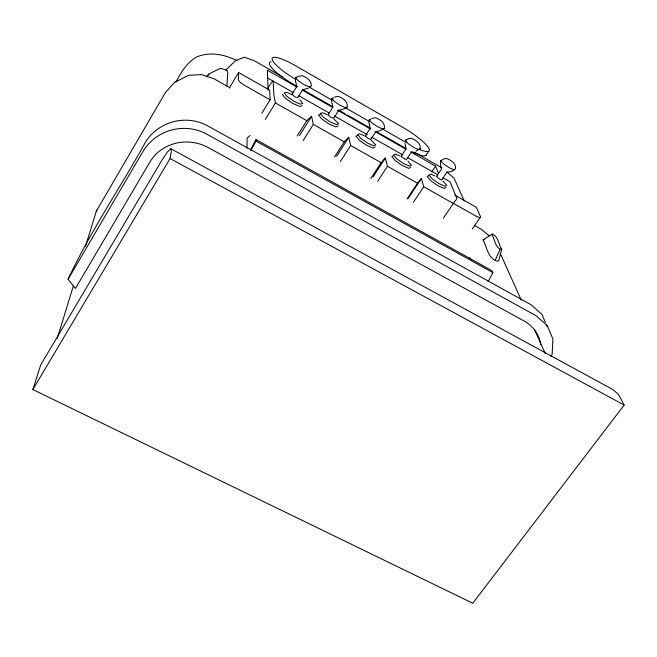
<?xml version="1.0" encoding="UTF-8"?>
<svg xmlns="http://www.w3.org/2000/svg" width="657" height="657" viewBox="0 0 657 657"><rect width="100%" height="100%" fill="white"/><g stroke="black" fill="none" stroke-linecap="round" stroke-linejoin="round"><path stroke-width="0.99" d="M338.002 110.499L344.301 108.84L347.167 107.124C348.226 101.539 342.782 98.041 338.265 96.382L334.487 97.039M246.975 148.162L247.098 138.184L250.103 135.424M375.278 131.761L380.116 130.628L384.32 128.386C385.445 122.843 379.96 119.393 375.5 117.726L371.862 118.449M420.069 148.843C421.252 143.333 415.725 139.941 411.323 138.266L409.048 138.463L405.229 140.352L408.104 143.563L413.672 147.406L418.64 149.591L420.069 148.843L416.029 151.143M270.084 99.782L269.657 90.132L238.606 72.533L238.335 79.908L239.977 82.199L244.043 85.057L270.084 99.782L261.88 113.218M295.666 77.657L298.155 80.68L303.764 84.556L309.168 86.979L311.172 86.527C312.182 80.901 306.778 77.362 302.195 75.703L298.286 76.302L295.666 77.657L295.461 80.926L296.833 86.396L291.963 94.312L294.977 96.924L297.785 97.622L302.672 89.73L308.305 88.268M226.87 86.297L227.79 72.5L226.854 70.365L220.555 68.246L209.271 73.732L206.626 76.787L209.271 73.732M333.756 97.877L331.875 98.378L331.637 101.605L332.943 107.001L328.04 114.819L331.095 117.447L333.781 118.088L338.7 110.286M370.942 119.163L369.259 119.771L368.988 122.958L370.228 128.279L365.284 135.999L368.388 138.643L370.942 139.21L375.903 131.515M440.74 160.669L440.412 163.774L441.529 168.956L436.503 176.487L439.697 179.164L441.512 179.944L441.997 179.616L447.039 172.101L446.555 172.421L451.49 171.403L455.375 169.046C456.615 163.577 451.047 160.226 446.711 158.559L444.403 158.723L440.74 160.669L443.738 163.946L449.306 167.773L454.135 169.884M32.85 389.552L170.064 158.551L171.403 151.143L170.771 148.687L167.272 152.087L161.868 160.3L40.734 364.881L32.85 389.552L472.777 603.233L624.15 405.065L618.631 394.627L613.17 389.724L170.771 148.687M501.71 249.175L498.647 260.952L497.563 261.256C487.921 258.874 487.075 247.287 483.035 239.936L492.15 234.089C498.466 236.019 498.334 244.576 501.71 249.175L501.291 249.644C494.935 247.755 495.058 239.156 491.732 234.516L492.15 234.089M57.241 338.462L73.51 285.45M85.5 246.375L96.3 211.201A35.108 12.902 30 0 1 97.064 209.698M540.768 344.597A39.946 35.092 -17.5 0 0 523.916 320.895L208.17 147.554A42.541 39.748 7.9 0 0 149.903 162.065L75.424 288.48L68.073 279.307C90.173 231.609 120.206 188.001 145.55 142.027C158.394 121.66 185.093 114.31 206.553 125.249L530.946 304.684L541.959 314.383L545.302 322.349M495.132 260.41L500.076 249.307M550.903 356.694L552.192 354.024L552.89 339.02L547.248 325.552L536.055 315.721L205.649 133.527C183.788 122.416 156.571 129.864 143.456 150.609L68.073 279.307M488.094 281.713L492.824 272.606L492.036 270.733L255.992 139.571L250.268 150.239M251.188 150.059L256 141.074L255.992 139.571M267.662 88.498L271.513 82.519L273.131 81.115L293.572 92.752M96.3 211.201L165.408 92.571L174.565 82.38L188.608 75.317L201.568 74.602L213.895 78.725L229.942 87.759M175.936 82.141C180.979 72.467 186.728 62.727 196.427 57.069C209.788 51.353 224.653 54.359 237.169 60.805M229.375 87.964L238.606 72.533M265.321 119.41L275.406 102.952L273.887 94.945L273.131 81.115M297.153 136.098L306.778 120.674L311.582 116.297L313.315 124.37L303.14 140.614M299.518 135.621L311.582 116.297M334.52 157.056L344.219 141.83L348.727 137.329L350.666 145.468L340.408 161.507M336.622 156.309L348.727 137.329M370.803 178.548L381.126 162.681L385.331 158.066L387.474 166.262L417.482 183.221L421.408 178.499L423.74 186.752L453.322 203.465L456.96 198.636L450.004 181.759L442.9 177.719M373.135 176.807L385.331 158.066M377.685 181.266L387.474 166.262M411.693 151.931L406.133 159.84L401.115 156.366L406.1 148.745L404.926 143.489M425.851 155.578L428.709 151.258M407.085 198.89L417.482 183.221M408.005 198.685L421.408 178.499M431.682 172.011L435.583 166.139L410.682 151.931M413.327 202.389L423.74 186.752M443.393 218.124L453.322 203.465M472.284 229.006L480.604 216.884L476.35 207.3L454.701 195.022M480.604 216.884L479.84 217.746L476.44 216.367L453.346 203.325M225.852 69.987L235.666 60.543L244.47 57.2L254.119 60.666L282.362 76.795M446.004 187.286L444.354 188.477L438.12 185.841L431 180.905L427.222 176.634L428.988 175.518M436.503 176.487L437.004 176.158M410.814 167.313L408.917 168.389L402.511 165.654L395.374 160.71L391.761 156.506L393.091 155.84M401.115 156.366L401.682 156.079M405.229 140.352L406.716 139.645M375.172 147.094L373.045 148.047L366.458 145.213L359.305 140.253L355.848 136.13L358.081 135.252M365.284 135.999L365.924 135.744M384.32 128.386L382.711 129.035L377.594 126.776L372.01 122.925L369.259 119.771M338.133 126.078L335.752 126.908L328.976 123.968L321.807 118.999L318.522 114.95L320.181 114.449M347.167 107.124L345.352 107.674L340.096 105.334L334.495 101.465L331.875 98.378M302.261 105.728L299.633 106.426L292.669 103.395L285.483 98.402L282.37 94.436M291.963 94.312L292.751 94.132M483.035 239.936L484.127 239.69M434.803 175.895L430.663 174.121L429.021 175.156L432.569 179.156L439.246 183.779L445.085 186.26L446.629 185.159L443.048 181.16M399.67 155.923L395.415 154.083L393.551 155.011L396.951 158.945L403.644 163.577L409.648 166.147L411.422 165.153L407.981 161.228M364.109 135.703L359.724 133.806L357.646 134.619L360.89 138.479L367.6 143.127L373.767 145.788L375.763 144.91L370.819 139.9M327.137 114.696L322.636 112.725L320.312 113.415L323.4 117.201L330.126 121.865L336.474 124.625L338.708 123.861L333.912 118.925M291.338 94.345L286.715 92.309L284.161 92.883L287.093 96.595L293.827 101.268L300.356 104.126L302.82 103.478L299.838 99.765M170.064 158.551L624.15 405.065M256 141.074L492.824 272.606M474.231 225.285L481.367 229.301L489.284 235.904M275.406 102.952L306.778 120.674M313.315 124.37L344.219 141.83M350.666 145.468L381.126 162.681M414.395 152.169L441.849 167.839M297.416 86.535L293.86 84.507A27.561 5.888 31.8 0 1 271.004 61.799M303.641 90.083L332.089 106.319M339.193 110.376L345.418 113.924M347.2 114.942L369.423 127.622M376.535 131.679L404.975 147.915M296.742 86.929L267.342 70.159L268.155 90.116M302.089 89.984L332.385 107.263M337.731 110.31L370.663 129.1M375.106 131.638L406.231 149.394M298.91 95.782L329.124 112.979M334.462 116.01L367.345 134.726M371.788 137.256L402.897 154.953M407.34 157.483L437.562 174.68M267.391 77.896L272.721 80.934M309.118 87.044L332.245 100.275M345.59 107.904L369.604 121.635M382.949 129.265L406.075 142.487M447.023 172.044L454.11 178.261L464.253 200.943M469.755 257.519L471.373 259.827M500.199 253.232L521.247 300.027M534.741 330.159L545.269 353.556M546.41 325.001L547.158 326.767M435.583 166.139L438.539 173.629M295.822 79.44A27.594 5.79 31.8 0 1 272.072 58.941A27.594 5.79 31.8 0 1 294.968 65.429L403.727 127.918A26.945 5.552 33 0 1 427.937 146.913A26.945 5.552 33 0 1 419.265 149.361M426.533 154.264A26.912 5.642 33 0 1 412.046 151.751"/></g></svg>
